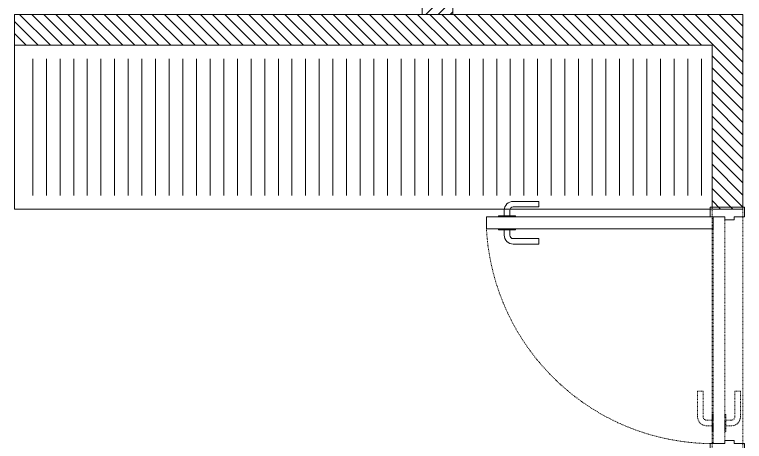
# Model space of a CAD drawing. Header units: inches. Extents: x 0 to 2865, y 0 to 4378.
# Drawn here: x 1246.1 to 1353, y 3721.7 to 3784.2 of the extents above; entities that cross this region are included whole.
import ezdxf

# ---------------------------------------------------------------- set-up
doc = ezdxf.new("R2010")
doc.units = ezdxf.units.IN
doc.linetypes.add('HIDDEN', pattern=[0.375, 0.25, -0.125])
for name, color, linetype, lineweight in [('A-WALL', 113, 'Continuous', 9), ('I-DOOR', 6, 'Continuous', 20), ('l-FIXTURE', 7, 'Continuous', 5)]:
    doc.layers.add(name, color=color, linetype=linetype, lineweight=lineweight)
doc.layers.add('A-WALL-EXTR', color=2, linetype='Continuous')
doc.layers.add('I-FURN', color=8, linetype='Continuous')

# ---------------------------------------------------------------- blocks, each defined once
blk = doc.blocks.new('EFGTH')
at = {"layer": 'A-WALL-EXTR', "color": 8, "linetype": 'HIDDEN', "lineweight": 5, "ltscale": 0.1, "transparency": 33554636}
for points in [[(-31.19, 2.25), (-31.19, 3.02, -0.414214), (-30.67, 3.54), (-26.92, 3.54), (-26.92, 4.36), (-30.67, 4.36, 0.414214), (-32, 3.02), (-32, 2.25)], [(-31.19, 0.2), (-31.19, -0.58, 0.414214), (-30.67, -1.1), (-26.92, -1.1), (-26.92, -1.92), (-30.67, -1.92, -0.414214), (-32, -0.58), (-32, 0.2)]]:
    blk.add_lwpolyline(points, format="xyb", dxfattribs=at)
for points in [[(-30.35, 2.1), (-32.84, 2.1), (-32.84, 2.25), (-30.35, 2.25)], [(-1.39, 2.1), (-34.61, 2.1), (-34.61, 0.35), (-1.39, 0.35)], [(-30.35, 0.35), (-32.84, 0.35), (-32.84, 0.2), (-30.35, 0.2)]]:
    blk.add_lwpolyline(points, close=True, dxfattribs=at)
blk.add_arc((-1.31, 2.06), 33.3, 93.1573, 179.9423, dxfattribs=at)
at = {"layer": 'I-DOOR', "color": 6, "lineweight": 5, "transparency": 33554636}
for points in [[(-1.39, 2.1), (-1.39, 35.31), (-3.14, 35.31), (-3.14, 2.1)], [(-3.14, 31.05), (-3.14, 33.54), (-3.29, 33.54), (-3.29, 31.05)], [(-1.39, 31.05), (-1.39, 33.54), (-1.24, 33.54), (-1.24, 31.05)], [(-34.61, 0.35), (-34.14, 0.35), (-34.14, -1.01), (-34.61, -1.01), (-34.61, -2.5), (-36, -2.5), (-36, 2.5), (-34.61, 2.5)], [(-1.39, 0.35), (-1.86, 0.35), (-1.86, -1.01), (-1.39, -1.01), (-1.39, -2.5), (0, -2.5), (0, 2.5), (-1.39, 2.5)]]:
    blk.add_lwpolyline(points, close=True, dxfattribs=at)
for points in [[(-3.29, 31.89), (-4.07, 31.89, 0.414214), (-4.59, 31.37), (-4.59, 27.63), (-5.4, 27.63), (-5.4, 31.37, -0.414214), (-4.07, 32.71), (-3.29, 32.71)], [(-1.24, 31.89), (-0.46, 31.89, -0.414214), (0.05, 31.37), (0.05, 27.63), (0.87, 27.63), (0.87, 31.37, 0.414214), (-0.46, 32.71), (-1.24, 32.71)]]:
    blk.add_lwpolyline(points, format="xyb", dxfattribs=at)

msp = doc.modelspace()

# ---------------------------------------------------------------- hatches: boundary and pattern name
at = {"layer": 'A-WALL', "lineweight": 5, "transparency": 33554636}
h = msp.add_hatch(dxfattribs=at)
h.set_pattern_fill('ANSI31', color=8, scale=10, angle=180)
h.set_pattern_definition([(225, (-17708.2569, -206.1586), (0.88388348, -0.88388348), [])])
h.paths.add_polyline_path([(1310.3, 3787.72), (1305.8, 3787.72), (1305.8, 3784.22), (1310.3, 3784.22)])
h = msp.add_hatch(dxfattribs=at)
h.set_pattern_fill('ANSI31', color=8, scale=10, angle=270)
h.set_pattern_definition([(315, (5070.0959, -14706.2191), (0.88388348, 0.88388348), [])])
h.paths.add_polyline_path([(1352.8, 3784.22), (1352.8, 3755.72), (1348.3, 3755.72), (1348.3, 3779.72), (1246.08, 3779.72), (1246.08, 3784.22)])
at = {"layer": 'I-FURN', "lineweight": 5, "transparency": 33554636}
h = msp.add_hatch(dxfattribs=at)
h.set_pattern_fill('_USER', color=8, scale=2, angle=90, pattern_type=0)
h.set_pattern_definition([(90, (2206.7398, 6.5503), (-2, 6e-16), [])])
h.paths.add_polyline_path([(1247.66, 3757.72), (1247.66, 3777.72), (1346.82, 3777.72), (1346.82, 3757.72)])

# ---------------------------------------------------------------- linework, layer by layer
at = {"layer": 'A-WALL', "color": 8, "lineweight": 5, "transparency": 33554636}
for points in [[(1310.3, 3787.72), (1305.8, 3787.72), (1305.8, 3784.22), (1310.3, 3784.22)], [(1352.8, 3784.22), (1352.8, 3755.72), (1348.3, 3755.72), (1348.3, 3779.72), (1246.08, 3779.72), (1246.08, 3784.22)]]:
    msp.add_lwpolyline(points, close=True, dxfattribs=at)
at = {"layer": 'A-WALL-EXTR', "color": 8, "linetype": 'HIDDEN', "lineweight": 5, "ltscale": 0.1, "transparency": 33554636}
msp.add_lwpolyline([(1348.3, 3720), (1352.8, 3720), (1352.8, 3756), (1348.3, 3756)], close=True, dxfattribs=at)
at = {"layer": 'l-FIXTURE', "color": 8, "lineweight": 5, "transparency": 33554636}
msp.add_lwpolyline([(1246.08, 3755.72), (1246.08, 3779.72), (1348.3, 3779.72), (1348.3, 3755.72)], close=True, dxfattribs=at)

# ---------------------------------------------------------------- block references
at = {"layer": 'I-DOOR', "color": 8, "lineweight": 5, "transparency": 33554636, "rotation": 90.00000000504893}
msp.add_blockref('EFGTH', (1350.55, 3756), dxfattribs=at)

doc.saveas('drawing.dxf')
